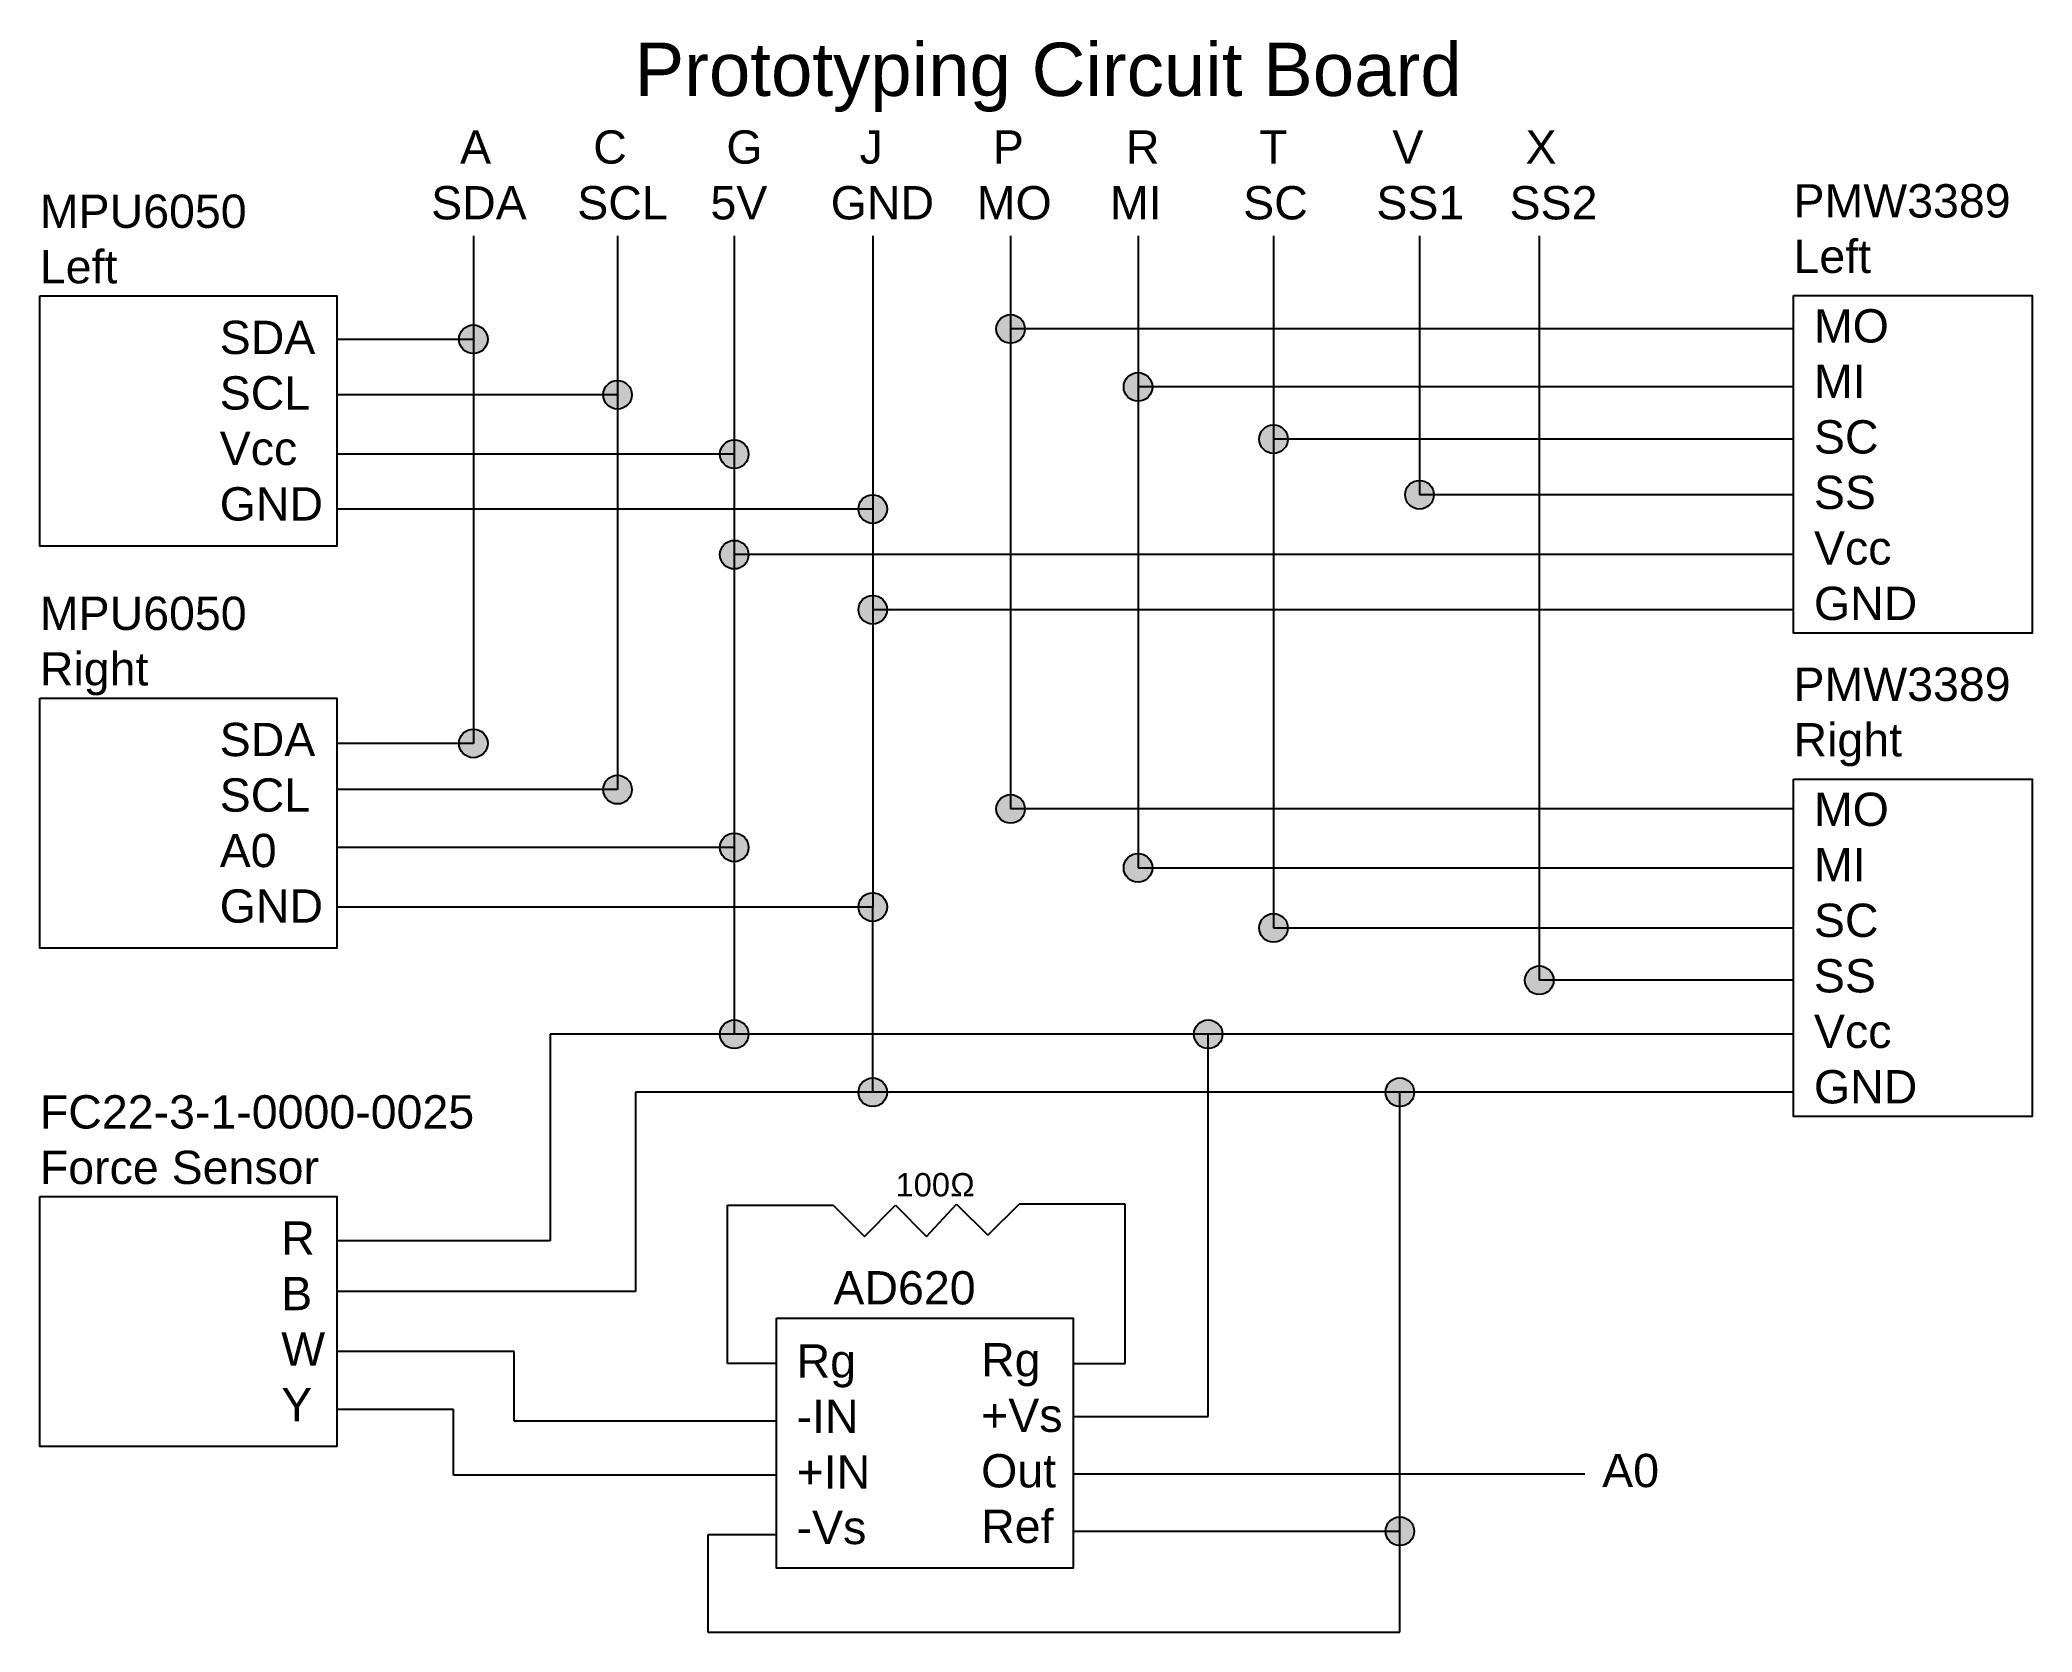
# Model space of a CAD drawing. Header units: millimetres. Extents: x 2504 to 5496, y -3 to 2389.
import ezdxf

# ---------------------------------------------------------------- set-up
doc = ezdxf.new("R2010")
doc.units = ezdxf.units.MM
doc.styles.get("Standard").update_dxf_attribs({"font": 'arial.ttf'})

msp = doc.modelspace()

# ---------------------------------------------------------------- hatches: boundary and pattern name
h = msp.add_hatch(color=256)
h.dxf.hatch_style = 1
h.paths.add_polyline_path([(3568.7, 895.2), (3547.2, 895.2), (3547.2, 916.7, 0.414214), (3525.7, 895.2, 1)])
h.paths.add_polyline_path([(3755.2, 1107.7, 0.414214), (3733.6, 1086.2), (3755.2, 1086.2)])
h.paths.add_polyline_path([(3755.2, 1086.2), (3733.6, 1086.2, 0.414214), (3755.2, 1064.7)])
h.paths.add_polyline_path([(3776.7, 1086.2, 0.414214), (3755.2, 1107.7), (3755.2, 1086.2), (3755.2, 1064.7, 0.414214)], flags=0)
h.paths.add_polyline_path([(3755.2, 829.5), (3755.2, 808), (3776.7, 808, 0.414214)])
h.paths.add_polyline_path([(3776.7, 808), (3755.2, 808), (3755.2, 829.5, 0.414214), (3733.6, 808, 1)])
h.paths.add_polyline_path([(3962.1, 1976), (3962.1, 1954.4), (3983.6, 1954.4, 0.414214)])
h.paths.add_polyline_path([(3983.6, 1954.4), (3962.1, 1954.4), (3962.1, 1932.9, 0.414214)])
h.paths.add_polyline_path([(3962.1, 1976, 0.414214), (3940.6, 1954.4, 0.414214), (3962.1, 1932.9), (3962.1, 1954.4)])
h.paths.add_polyline_path([(3755.2, 1554.3), (3755.2, 1532.7), (3776.7, 1532.7, 0.414214)])
h.paths.add_polyline_path([(3776.7, 1532.7), (3755.2, 1532.7), (3755.2, 1511.2, 0.414214)], flags=0)
h.paths.add_polyline_path([(3755.2, 1532.7), (3755.2, 1554.3, 0.414214), (3733.6, 1532.7, 0.414214), (3755.2, 1511.2)])
h.paths.add_polyline_path([(3962.1, 1255), (3962.1, 1233.5), (3983.6, 1233.5, 0.414214)], flags=0)
h.paths.add_polyline_path([(4153.5, 1233.5), (3962.1, 1233.5), (3962.1, 1532.7), (3776.7, 1532.7, -0.414214), (3755.2, 1511.2), (3755.2, 1107.7, -0.414214), (3776.7, 1086.2, -0.414214), (3755.2, 1064.7), (3755.2, 895.2), (5137.8, 895.2), (5137.8, 976.2), (4777.7, 976.2, -1), (4734.6, 976.2, -0.414214), (4756.1, 997.7), (4756.1, 1054.8), (4378.5, 1054.8, -1), (4335.4, 1054.8, -0.414214), (4357, 1076.3), (4357, 1145.1), (4175, 1145.1, -1), (4132, 1145.1, -0.414214), (4153.5, 1166.7)])
h.paths.add_polyline_path([(3940.6, 1233.5, -0.414214), (3962.1, 1255), (3962.1, 1532.7), (3776.7, 1532.7, -0.414214), (3755.2, 1511.2), (3755.2, 1107.7, -0.414214), (3776.7, 1086.2, -0.414214), (3755.2, 1064.7), (3755.2, 895.2), (5137.8, 895.2), (5137.8, 976.2), (4777.7, 976.2, -1), (4734.6, 976.2, -0.414214), (4756.1, 997.7), (4756.1, 1054.8), (4378.5, 1054.8, -1), (4335.4, 1054.8, -0.414214), (4357, 1076.3), (4357, 1145.1), (4175, 1145.1, -1), (4132, 1145.1, -0.414214), (4153.5, 1166.7), (4153.5, 1233.5), (3983.6, 1233.5, -1)], flags=16)
h = msp.add_hatch(color=256)
h.dxf.hatch_style = 1
h.paths.add_polyline_path([(3155.4, 1960.4, 0.414214), (3133.9, 1938.9), (3155.4, 1938.9)])
h.paths.add_polyline_path([(3155.4, 1960.4), (3155.4, 1938.9), (3155.4, 1917.3, 0.414214), (3176.9, 1938.9, 0.414214)])
h.paths.add_polyline_path([(3155.4, 1938.9), (3133.9, 1938.9, 0.414214), (3155.4, 1917.3)])
h.paths.add_polyline_path([(3371.9, 1877, 0.414214), (3350.4, 1855.5), (3371.9, 1855.5)])
h.paths.add_polyline_path([(3393.4, 1855.5, 0.414214), (3371.9, 1877), (3371.9, 1855.5), (3371.9, 1834, 0.414214)])
h.paths.add_polyline_path([(3371.9, 1855.5), (3350.4, 1855.5, 0.414214), (3371.9, 1834)])
h.paths.add_polyline_path([(3547.2, 1787.8, 0.414214), (3525.7, 1766.3), (3547.2, 1766.3)])
h.paths.add_polyline_path([(3568.7, 1766.3, 0.414214), (3547.2, 1787.8), (3547.2, 1766.3), (3547.2, 1744.7, 0.414214)])
h.paths.add_polyline_path([(3547.2, 1766.3), (3525.7, 1766.3, 0.414214), (3547.2, 1744.7)])
h.paths.add_polyline_path([(3155.4, 1353.5, 0.414214), (3133.9, 1331.9), (3155.4, 1331.9)])
h.paths.add_polyline_path([(3155.4, 1353.5), (3155.4, 1331.9), (3133.9, 1331.9, 1), (3176.9, 1331.9, 0.414214)])
h.paths.add_polyline_path([(3371.9, 1284, 0.414214), (3350.4, 1262.5), (3371.9, 1262.5)])
h.paths.add_polyline_path([(3393.4, 1262.5, 0.414214), (3371.9, 1284), (3371.9, 1262.5), (3350.4, 1262.5, 1)])
h.paths.add_polyline_path([(3547.2, 1636.9), (3547.2, 1615.4), (3568.7, 1615.4, 0.414214)])
h.paths.add_polyline_path([(3568.7, 1615.4), (3547.2, 1615.4), (3547.2, 1593.9, 0.414214)])
h.paths.add_polyline_path([(3547.2, 1636.9, 0.414214), (3525.7, 1615.4, 0.414214), (3547.2, 1593.9), (3547.2, 1615.4)])
h.paths.add_polyline_path([(3776.7, 1683.9, 0.414214), (3755.2, 1705.4), (3755.2, 1662.4, 0.414214)])
h.paths.add_polyline_path([(3755.2, 1705.4, 0.414214), (3733.6, 1683.9), (3755.2, 1683.9)])
h.paths.add_polyline_path([(3755.2, 1683.9), (3733.6, 1683.9, 0.414214), (3755.2, 1662.4)])
h.paths.add_polyline_path([(3568.7, 1175.7, 0.414214), (3547.2, 1197.3), (3547.2, 1175.7), (3547.2, 1154.2, 0.414214)])
h.paths.add_polyline_path([(3547.2, 1197.3, 0.414214), (3525.7, 1175.7), (3547.2, 1175.7)])
h.paths.add_polyline_path([(3547.2, 1175.7), (3525.7, 1175.7, 0.414214), (3547.2, 1154.2)])
h.paths.add_polyline_path([(3547.2, 916.7), (3547.2, 895.2), (3568.7, 895.2, 0.414214)])
h = msp.add_hatch(color=256)
h.dxf.hatch_style = 1
h.paths.add_polyline_path([(4153.5, 1888.9), (4153.5, 1867.3), (4175, 1867.3, 0.414214)])
h.paths.add_polyline_path([(4175, 1867.3), (4153.5, 1867.3), (4153.5, 1845.8, 0.414214)])
h.paths.add_polyline_path([(4153.5, 1888.9, 0.414214), (4132, 1867.3, 0.414214), (4153.5, 1845.8), (4153.5, 1867.3)])
h.paths.add_polyline_path([(4357, 1810.4), (4357, 1788.9), (4378.5, 1788.9, 0.414214)])
h.paths.add_polyline_path([(4378.5, 1788.9), (4357, 1788.9), (4357, 1767.3, 0.414214)])
h.paths.add_polyline_path([(4357, 1788.9), (4357, 1810.4, 0.414214), (4335.4, 1788.9, 0.414214), (4357, 1767.3)])
h = msp.add_hatch(color=256)
h.dxf.hatch_style = 1
h.paths.add_polyline_path([(4576.2, 1727), (4576.2, 1705.4), (4597.7, 1705.4, 0.414214)], flags=17)
h.paths.add_polyline_path([(4597.7, 1705.4), (4576.2, 1705.4), (4576.2, 1727, 0.414214), (4554.6, 1705.4, 1)])
h = msp.add_hatch(color=256)
h.dxf.hatch_style = 1
h.paths.add_polyline_path([(3962.1, 1255), (3962.1, 1233.5), (3983.6, 1233.5, 0.414214)])
h.paths.add_polyline_path([(3776.7, 1086.2, 0.414214), (3755.2, 1107.7), (3755.2, 1086.2), (3755.2, 1064.7, 0.414214)])
h.paths.add_polyline_path([(3776.7, 1532.7), (3755.2, 1532.7), (3755.2, 1511.2, 0.414214)])
h = msp.add_hatch(color=256)
h.dxf.hatch_style = 1
h.paths.add_polyline_path([(4153.5, 1166.7), (4153.5, 1145.1), (4175, 1145.1, 0.414214)], flags=17)
h.paths.add_polyline_path([(4175, 1145.1), (4153.5, 1145.1), (4153.5, 1166.7, 0.414214), (4132, 1145.1, 1)])
h.paths.add_polyline_path([(4357, 1076.3), (4357, 1054.8), (4378.5, 1054.8, 0.414214)], flags=17)
h.paths.add_polyline_path([(4378.5, 1054.8), (4357, 1054.8), (4357, 1076.3, 0.414214), (4335.4, 1054.8, 1)])
h = msp.add_hatch(color=256)
h.dxf.hatch_style = 1
h.paths.add_polyline_path([(4756.1, 997.7), (4756.1, 976.2), (4777.7, 976.2, 0.414214)], flags=17)
h.paths.add_polyline_path([(4777.7, 976.2), (4756.1, 976.2), (4756.1, 997.7, 0.414214), (4734.6, 976.2, 1)])
h = msp.add_hatch(color=256)
h.dxf.hatch_style = 1
h.paths.add_polyline_path([(4237.4, 895.2), (4280.4, 895.2, 1)])
h.paths.add_polyline_path([(4280.4, 895.2), (4258.9, 895.2), (4258.9, 873.7, 0.414214)])
h.paths.add_polyline_path([(4258.9, 895.2), (4237.4, 895.2, 0.414214), (4258.9, 873.7)])
h = msp.add_hatch(color=256)
h.dxf.hatch_style = 1
h.paths.add_polyline_path([(4525.2, 808), (4568.2, 808, 1)])
h.paths.add_polyline_path([(4546.7, 808), (4525.2, 808, 0.414214), (4546.7, 786.4)])
h.paths.add_polyline_path([(4568.2, 808), (4546.7, 808), (4546.7, 786.4, 0.414214)])
h.paths.add_polyline_path([(4568.2, 148.7, 0.414214), (4546.7, 170.2), (4546.7, 127.2, 0.414214)])
h.paths.add_polyline_path([(4546.7, 170.2, 0.414214), (4525.2, 148.7), (4546.7, 148.7)])
h.paths.add_polyline_path([(4546.7, 148.7), (4525.2, 148.7, 0.414214), (4546.7, 127.2)])

# ---------------------------------------------------------------- linework, layer by layer
for p, q in [((3155.4, 2094.3), (3155.4, 1331.9)), ((3371.9, 2094.3), (3371.9, 1262.5)), ((3547.2, 2094.3), (3547.2, 1175.7)), ((3755.2, 2094.3), (3755.2, 1086.2)), ((3962.1, 2094.3), (3962.1, 1233.5)), ((4153.5, 2094.3), (4153.5, 1145.1)), ((4357, 2094.3), (4357, 1054.8)), ((4576.2, 2094.3), (4576.2, 1705.4)), ((4756.1, 2094.3), (4756.1, 976.2)), ((5137.8, 1954.4), (3962.1, 1954.4)), ((2950.2, 1938.9), (3155.4, 1938.9)), ((3371.9, 1855.5), (2950.2, 1855.5)), ((5137.8, 1867.3), (4153.5, 1867.3)), ((3547.2, 1766.3), (2950.2, 1766.3)), ((5137.8, 1788.9), (4357, 1788.9)), ((5137.8, 1705.4), (4576.2, 1705.4)), ((3755.2, 1683.9), (2950.2, 1683.9)), ((5137.8, 1615.4), (3547.2, 1615.4)), ((5137.8, 1532.7), (3755.2, 1532.7)), ((3155.4, 1331.9), (2950.2, 1331.9)), ((3371.9, 1262.5), (2950.2, 1262.5)), ((5137.8, 1233.5), (3962.1, 1233.5)), ((3547.2, 1175.7), (2950.2, 1175.7)), ((3547.2, 1175.7), (3547.2, 895.2)), ((4153.5, 1145.1), (5137.8, 1145.1)), ((3755.2, 1086.2), (2950.2, 1086.2)), ((3755.2, 808), (3755.2, 1086.2)), ((4357, 1054.8), (5137.8, 1054.8)), ((5137.8, 976.2), (4756.1, 976.2)), ((3547.2, 895.2), (3270.5, 895.2)), ((3270.5, 895.2), (3270.5, 585.1)), ((5137.8, 895.2), (3547.2, 895.2)), ((4258.9, 321), (4258.9, 895.2)), ((3755.2, 808), (3399, 808)), ((3399, 808), (3399, 508.6)), ((5137.8, 808), (3755.2, 808)), ((4546.7, -2.8), (4546.7, 808)), ((3537.1, 400.8), (3537.1, 638.7)), ((3537.1, 638.7), (3695.6, 638.7)), ((3695.6, 638.7), (3743, 591.4)), ((3743, 591.4), (3789.5, 638.7)), ((3789.5, 638.7), (3836.1, 591.6)), ((3836.1, 591.6), (3881.1, 640.2)), ((3881.1, 640.2), (3927.9, 593.4)), ((3927.9, 593.4), (3974.8, 640.2)), ((4134, 640.2), (3974.8, 640.2)), ((4134, 400.8), (4134, 640.2)), ((3270.5, 585.1), (2950.2, 585.1)), ((3399, 508.6), (2950.2, 508.6)), ((4056.3, 468.6), (4056.3, 429.5)), ((3216.8, 418.7), (2950.2, 418.7)), ((3216.8, 314), (3216.8, 418.7)), ((3610.5, 400.8), (3537.1, 400.8)), ((4056.3, 400.8), (4134, 400.8)), ((3125.8, 331.5), (2950.2, 331.5)), ((3125.8, 233.1), (3125.8, 331.5)), ((3610.5, 314), (3216.8, 314)), ((4056.3, 321), (4258.9, 321)), ((3610.5, 233.1), (3125.8, 233.1)), ((4056.3, 235.1), (4824.3, 235.1)), ((3610.5, 143.3), (3507.7, 143.3)), ((3507.7, 143.3), (3507.7, -2.8)), ((4056.3, 148.7), (4546.7, 148.7)), ((3507.7, -2.8), (4546.7, -2.8))]:
    msp.add_line(p, q)
for points in [[(2504.4, 2004), (2950.2, 2004), (2950.2, 1628.4), (2504.4, 1628.4)], [(5137.8, 2004.4), (5496.2, 2004.4), (5496.2, 1497.5), (5137.8, 1497.5)], [(2504.4, 1400.1), (2950.2, 1400.1), (2950.2, 1024.6), (2504.4, 1024.6)], [(5137.8, 1278.4), (5496.2, 1278.4), (5496.2, 771.5), (5137.8, 771.5)], [(2504.4, 651.4), (2950.2, 651.4), (2950.2, 275.9), (2504.4, 275.9)], [(3610.5, 468.6), (4056.3, 468.6), (4056.3, 93.1), (3610.5, 93.1)]]:
    msp.add_lwpolyline(points, close=True)
for centre in [(3962.1, 1954.4), (3155.4, 1938.9), (4153.5, 1867.3), (3371.9, 1855.5), (4357, 1788.9), (3547.2, 1766.3), (3755.2, 1683.9), (4576.2, 1705.4), (3547.2, 1615.4), (3755.2, 1532.7), (3155.4, 1331.9), (3371.9, 1262.5), (3962.1, 1233.5), (3547.2, 1175.7), (4153.5, 1145.1), (3755.2, 1086.2), (4357, 1054.8), (4756.1, 976.2), (3547.2, 895.2), (4258.9, 895.2), (3755.2, 808), (4546.7, 808), (4546.7, 148.7)]:
    msp.add_circle(centre, 21.5)

# ---------------------------------------------------------------- texts
at = {"attachment_point": 1}
for s, width, gutter_width, heights, insert, char_height in [('Prototyping Circuit Board ', 1723.75, 12.5, [135.3], (3397.4, 2384.3), 80), ('A^IC^IG^IJ^IP^IR^IT^IV^IX\\P ', 1723.75, 12.5, [135.3], (3135.4, 2252.6), 50), ('MPU6050\\PLeft ', 513.125, 12.5, [0], (2504.4, 2156.2), 50), ('SDA^I SCL^I 5V^IGND^I MO^I MI^I SC^I SS1^I SS2\\P ', 1756.569, 12.5, [150.2], (3092, 2168.9), 50), ('PMW3389\\PLeft ', 513.125, 12.5, [0], (5137.8, 2171.8), 50), ('MO\\PMI\\PSC\\PSS\\PVcc\\PGND', 513.125, 12.5, [0], (5168.5, 1984), 50), ('SDA\\PSCL \\PVcc \\PGND', 513.125, 12.5, [0], (2774.5, 1966.7), 50), ('MPU6050\\PRight', 513.125, 12.5, [0], (2504.4, 1552.3), 50), ('PMW3389\\PRight', 513.125, 12.5, [0], (5137.8, 1445.8), 50), ('SDA\\PSCL \\PA0\\PGND', 513.125, 12.5, [0], (2774.5, 1362.8), 50), ('MO\\PMI\\PSC\\PSS\\PVcc\\PGND', 513.125, 12.5, [0], (5168.5, 1258), 50), ('FC22-3-1-0000-0025\\PForce Sensor', 711.161, 12.5, [151.7], (2504.4, 803.6), 50), ('100Ω', 342.724, 24.3, [0], (3789.4, 686.7), 35.06), ('R\\PB \\PW\\PY', 513.125, 12.5, [0], (2866.9, 614.1), 50), ('AD620', 711.161, 12.5, [151.7], (3696.1, 539.4), 50), ('Rg\\P-IN\\P+IN\\P-Vs', 513.125, 12.5, [0], (3640.8, 429.5), 50), ('Rg\\P+Vs \\POut\\PRef', 513.125, 12.5, [0], (3917.9, 431.3), 50), ('A0 \\P ', 1756.569, 12.5, [150.2], (4850.5, 265), 50)]:
    msp.add_mtext_dynamic_manual_height_columns(s, width=width, gutter_width=gutter_width, heights=heights, dxfattribs=dict(at, insert=insert, char_height=char_height))

doc.saveas('drawing.dxf')
